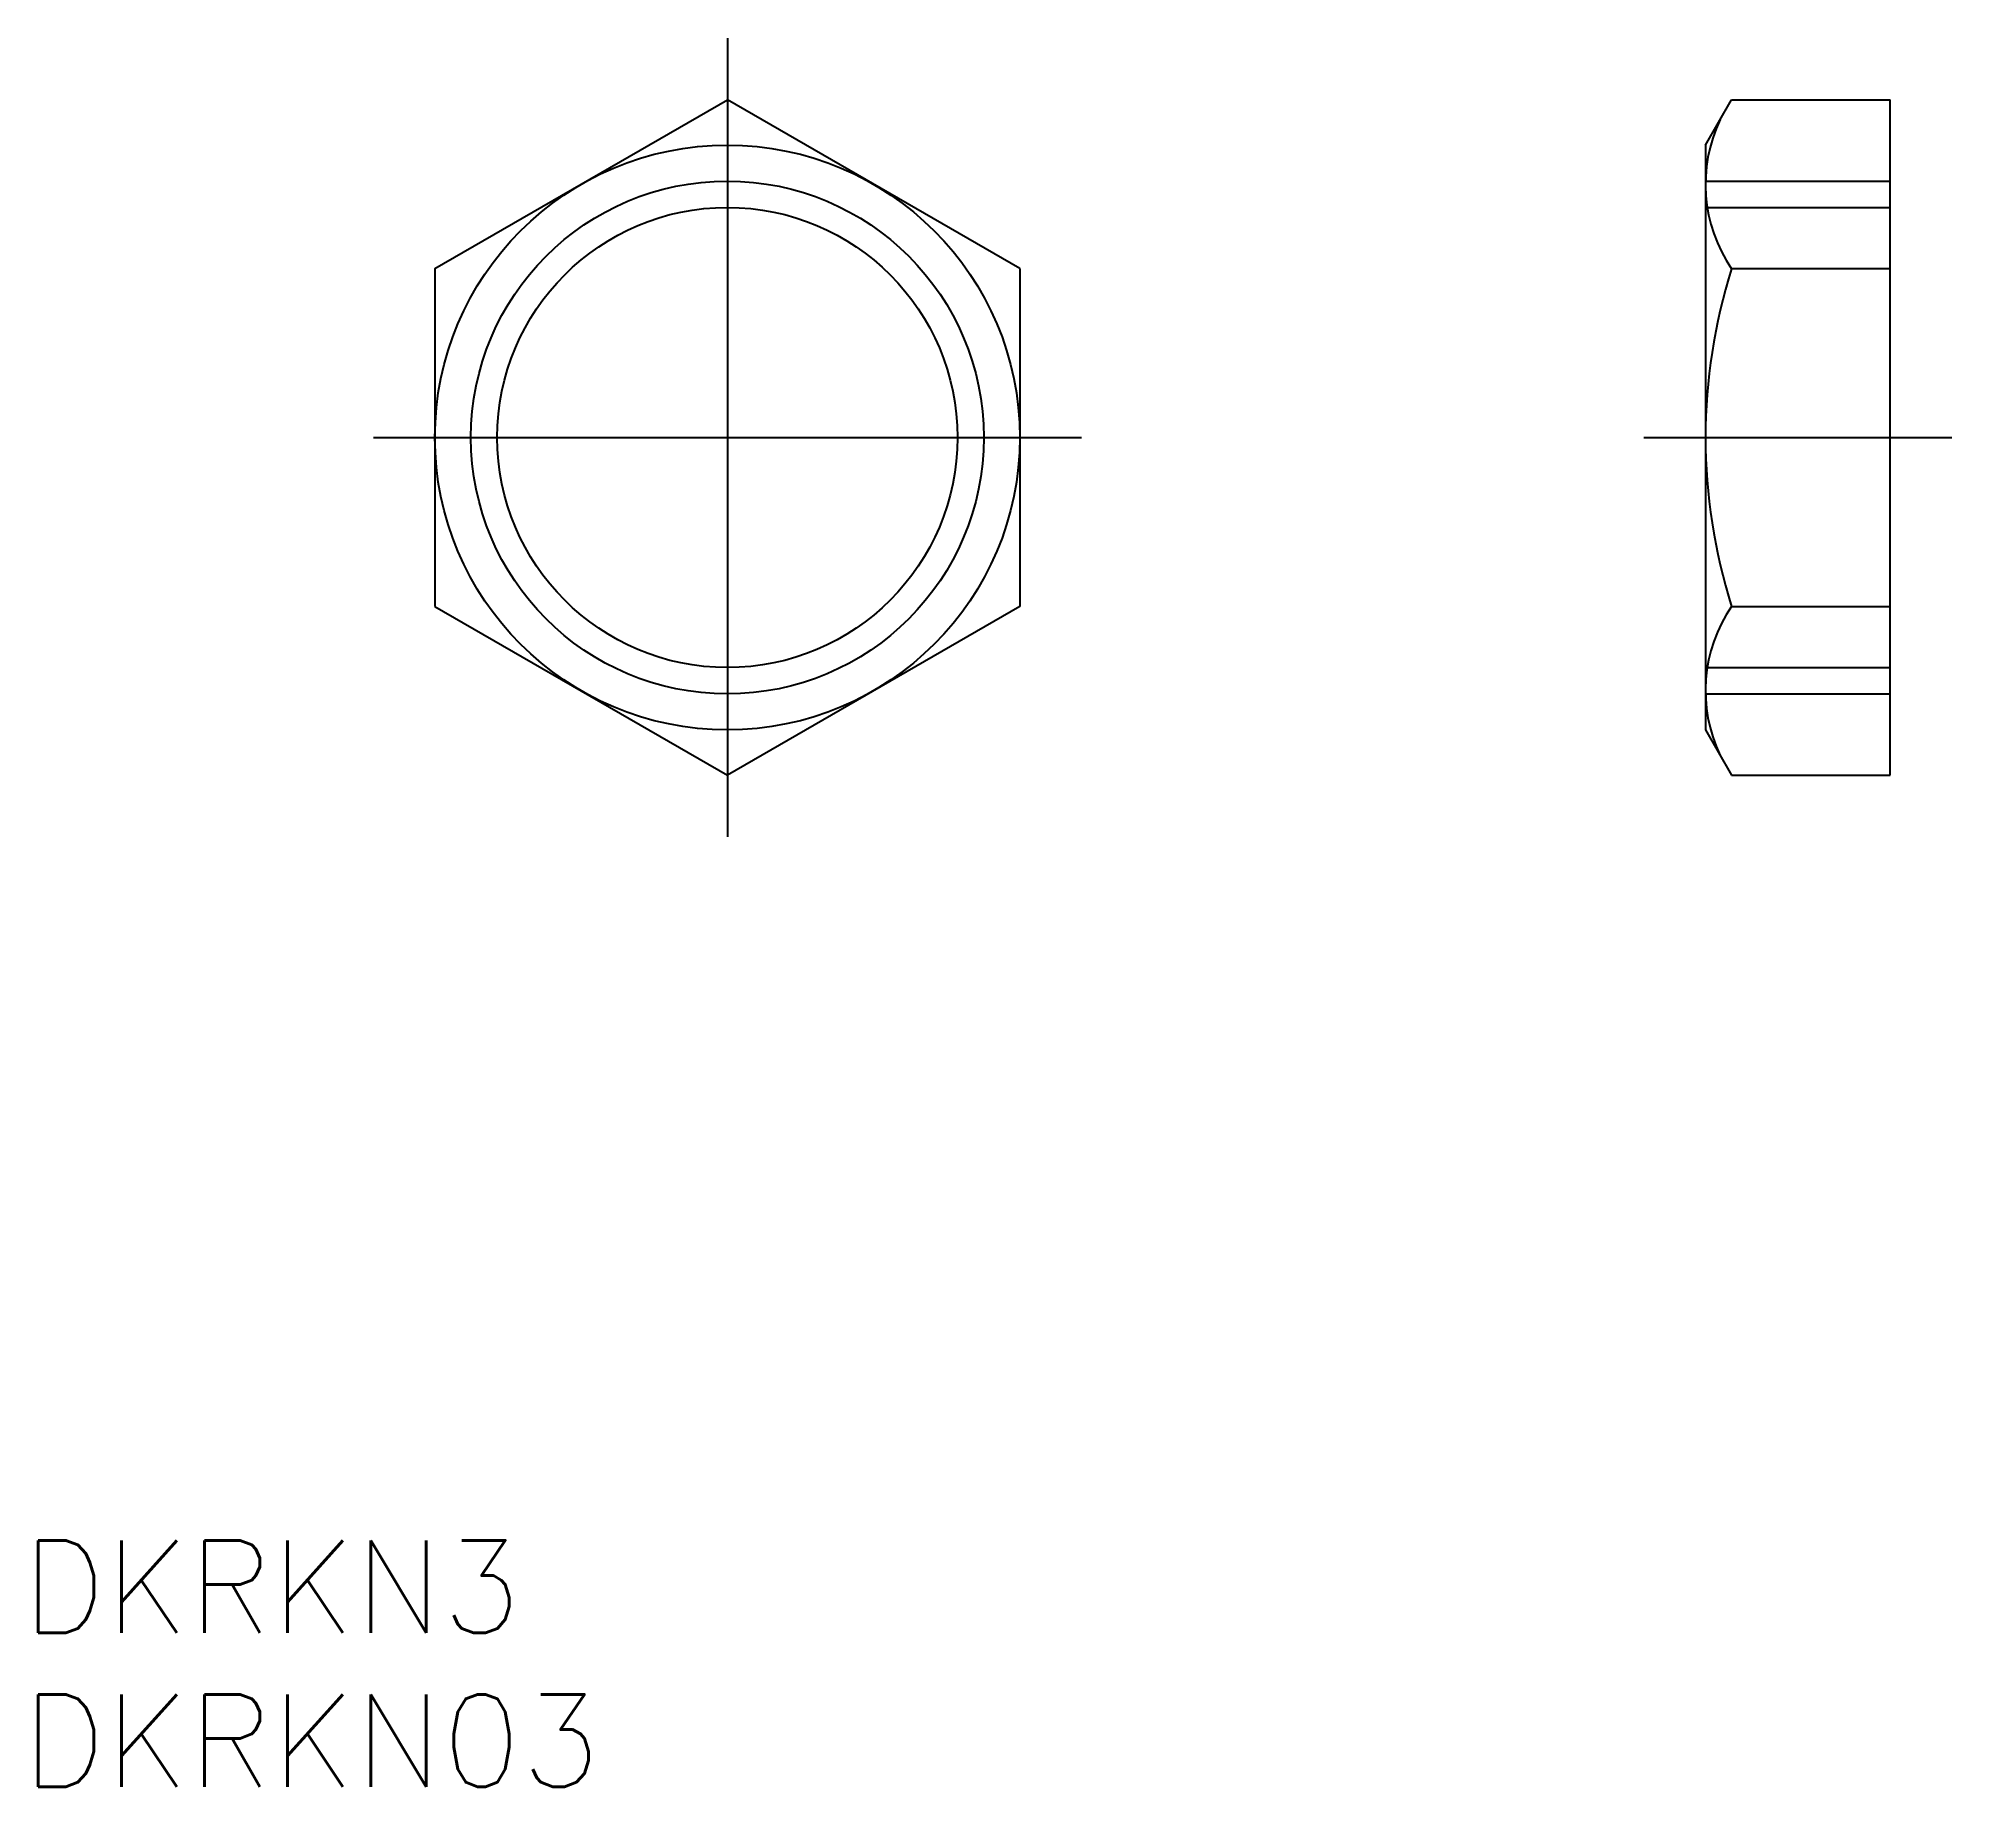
# Model space of a CAD drawing. Extents: x -22.4 to 39.8, y -43.8 to 13.
import ezdxf

# ---------------------------------------------------------------- set-up
doc = ezdxf.new("R2010")
doc.units = 0
doc.linetypes.add('CENTER', pattern=[50.8, 31.75, -6.35, 6.35, -6.35])
doc.linetypes.add('DASHED', pattern=[19.05, 12.7, -6.35])
doc.layers.get('0').update_dxf_attribs({"linetype": 'CONTINUOUS'})
doc.layers.add('CENTER', color=1, linetype='CONTINUOUS')
doc.styles.get("Standard").update_dxf_attribs({"font": 'txt.shx', "height": 3, "bigfont": 'bigfont.shx'})

msp = doc.modelspace()

# ---------------------------------------------------------------- linework, layer by layer
at = {"color": 7, "linetype": 'CONTINUOUS'}
for p, q in [((-9.5, 5.485), (0, 10.97)), ((9.5, 5.485), (0, 10.97)), ((31.778, 9.5), (32.627, 10.97)), ((32.627, 10.97), (37.778, 10.97)), ((37.778, -10.97), (37.778, 10.97)), ((31.778, 9.5), (31.778, -9.5)), ((-9.5, 5.485), (-9.5, -5.485)), ((9.5, 5.485), (9.5, -5.485)), ((32.627, 5.485), (37.778, 5.485)), ((-9.5, -5.485), (0, -10.97)), ((9.5, -5.485), (0, -10.97)), ((32.627, -5.485), (37.778, -5.485)), ((31.778, -9.5), (32.627, -10.97)), ((32.627, -10.97), (37.778, -10.97))]:
    msp.add_line(p, q, dxfattribs=at)
at = {"color": 3, "linetype": 'DASHED'}
for p, q in [((31.778, 8.331), (37.778, 8.331)), ((31.778, 7.475), (37.778, 7.475)), ((31.778, -7.475), (37.778, -7.475)), ((31.778, -8.331), (37.778, -8.331))]:
    msp.add_line(p, q, dxfattribs=at)
at = {"color": 7, "linetype": 'CONTINUOUS'}
for radius in [9.5, 7.475]:
    msp.add_circle((0, 0), radius, dxfattribs=at)
at = {"color": 3, "linetype": 'CONTINUOUS'}
msp.add_circle((0, 0), 8.331, dxfattribs=at)
at = {"color": 7, "linetype": 'CONTINUOUS'}
for centre, radius, start, end in [((36.634, 8.227), 4.856, 154.38425, 214.38425), ((49.929, 0), 18.151, 162.41205, 197.58795), ((36.634, -8.227), 4.856, 145.61575, 205.61575)]:
    msp.add_arc(centre, radius, start, end, dxfattribs=at)
at = {"layer": 'CENTER', "color": 1, "linetype": 'CENTER'}
for p, q in [((0, 12.97), (0, -12.97)), ((-11.5, 0), (11.5, 0)), ((29.778, 0), (39.778, 0))]:
    msp.add_line(p, q, dxfattribs=at)

# ---------------------------------------------------------------- texts
at = {"color": 7, "linetype": 'CONTINUOUS'}
for s, p in [('DKRKN3', (-22.902, -38.831)), ('DKRKN03', (-22.902, -43.831))]:
    msp.add_text(s, height=3, dxfattribs=at).set_placement(p)

doc.saveas('drawing.dxf')
